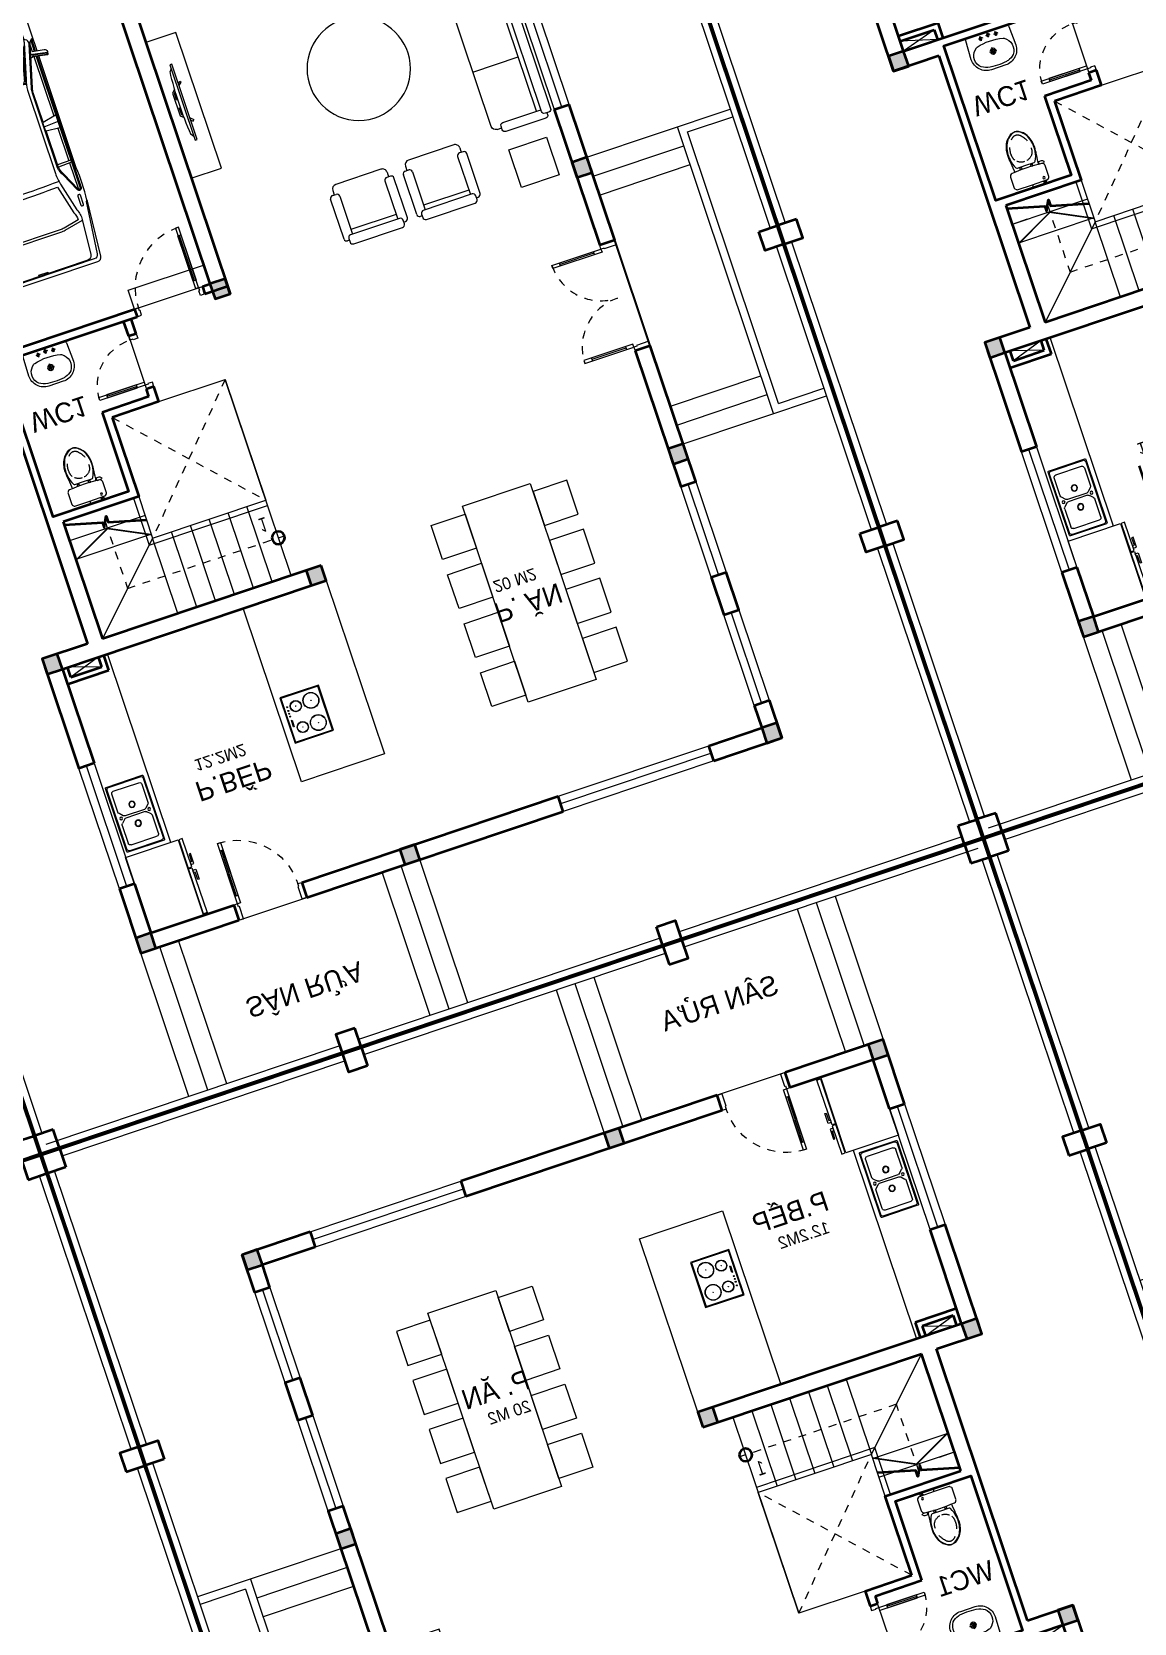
# Model space of a CAD drawing. Header units: metres. Extents: x 568336 to 569219, y 2065964 to 2066430.
# Drawn here: x 568522.04 to 568535.9, y 2066117.86 to 2066137.86 of the extents above; entities that cross this region are included whole.
import ezdxf

# ---------------------------------------------------------------- set-up
doc = ezdxf.new("R2010")
doc.units = ezdxf.units.M
for name, pattern in [('CENTER', [2, 1.25, -0.25, 0.25, -0.25]), ('DASHED', [0.75, 0.5, -0.25]), ('HIDDEN', [0.375, 0.25, -0.125]), ('HIDDEN2', [0.1875, 0.125, -0.0625]), ('xref-thap C (mb tang 32-2)$0$HIDDEN', [0.375, 0.25, -0.125]), ('Xref-VCMT-BT3 - tuong bao$0$HIDDEN', [0.375, 0.25, -0.125])]:
    doc.linetypes.add(name, pattern=pattern)
doc.layers.get('0').update_dxf_attribs({"linetype": 'CONTINUOUS'})
for name, color, linetype, lineweight in [('-CONCRETE', 1, 'CONTINUOUS', 35), ('-DOOR', 137, 'CONTINUOUS', 9), ('-FURNITURE', 46, 'CONTINUOUS', 9), ('-HIDE', 3, 'HIDDEN', 13), ('-KH', 143, 'CONTINUOUS', 13), ('-LINE1', 7, 'CONTINUOUS', 18), ('-RANH GIOI KHU DAT', 12, 'CENTER', 18), ('-TEXT', 7, 'CONTINUOUS', 15), ('-WALL', 4, 'CONTINUOUS', 35), ('Bighome_khuat', 251, 'DASHED', 5), ('TEXT25', 2, 'CONTINUOUS', 13)]:
    doc.layers.add(name, color=color, linetype=linetype, lineweight=lineweight)
doc.layers.add('LoLK', color=6, linetype='CONTINUOUS')
doc.layers.add('SOLO', color=7, linetype='CONTINUOUS')
doc.styles.add('1', font='arial.ttf')
doc.styles.add('T1', font='', dxfattribs={"height": 200})
doc.styles.get('T1').set_extended_font_data('VNgeometric Light')

# ---------------------------------------------------------------- blocks, each defined once
blk = doc.blocks.new('A$C6CE07C06')
for p, q in [((2811, 1945), (2844, 1766)), ((2816, 1953), (2822, 1954)), ((2828, 1949), (2860, 1769)), ((1355, 1774), (989, 1774)), ((1356, 1801), (1350, 1615)), ((1387, 1801), (1382, 1615)), ((1842, 1774), (1387, 1774)), ((1857, 1615), (1840, 1801)), ((1925, 1839), (1915, 1601)), ((1980, 1615), (2018, 1801)), ((2839, 1774), (2013, 1774)), ((2856, 1761), (2853, 1760)), ((2900, 1839), (3433, 1839)), ((3068, 1815), (2905, 1815)), ((3055, 1801), (2907, 1801)), ((2996, 1774), (2912, 1774)), ((3245, 1511), (3341, 1500)), ((3370, 1393), (3312, 1380)), ((3391, 1290), (3332, 1281)), ((3406, 1186), (3347, 1180)), ((3414, 1081), (3355, 1079)), ((3414, 884), (3355, 886)), ((3391, 675), (3332, 685)), ((3406, 779), (3347, 785)), ((3341, 465), (3245, 454)), ((3370, 572), (3312, 585)), ((1356, 164), (1350, 350)), ((1387, 164), (1382, 351)), ((1857, 351), (1840, 164)), ((1925, 127), (1915, 364)), ((1980, 351), (2018, 164)), ((1355, 191), (989, 191)), ((1842, 191), (1387, 191)), ((2839, 191), (2013, 191)), ((2811, 20), (2844, 199)), ((2816, 12), (2822, 11)), ((2828, 16), (2860, 196)), ((2901, 127), (3422, 127)), ((3068, 150), (2905, 150)), ((3055, 164), (2907, 164)), ((2996, 191), (2912, 191))]:
    blk.add_line(p, q)
for points in [[(2912, 1774), (2884, 1931, 0.322829), (2849, 1965), (2812, 1959, 0.422531), (2806, 1952), (2842, 1758), (2825, 1723)], [(4553, 340, -0.027873), (3110, 247, -0.059366), (3058, 256), (2582, 386, 0.079464), (2446, 413), (1281, 413, 0.06068), (1127, 394), (736, 296, -0.120949), (592, 270), (116, 311, -0.39497), (59, 371), (59, 1600, -0.404135), (117, 1660), (602, 1699, -0.112937), (736, 1673), (1127, 1571, 0.06068), (1281, 1553), (2446, 1553, 0.070217), (2582, 1578), (3058, 1711, -0.044809), (3109, 1718, -0.02806), (4553, 1625)], [(585, 1698), (531, 1430, 0.050349), (524, 1369), (524, 593, 0.051729), (531, 530), (585, 271)], [(817, 1835, -0.039974), (1255, 1839), (2827, 1839)], [(2832, 150), (1846, 150), (999, 150, -0.758852), (984, 205), (1232, 321, -0.14996), (1372, 364), (1915, 364), (2389, 364, -0.077307), (2455, 354), (3016, 199, 0.360394), (3088, 230, 0.242572), (3089, 1735, 0.360655), (3017, 1766), (2455, 1611, -0.077307), (2389, 1601), (1915, 1601), (1372, 1601, -0.137614), (1232, 1645), (984, 1761, -0.758852), (999, 1815), (1846, 1815), (2832, 1815)], [(2834, 1801), (999, 1801, 0.768317), (992, 1772), (1240, 1655, 0.14228), (1371, 1613), (1857, 1615), (1865, 1608), (1971, 1608), (1980, 1615), (2389, 1615, 0.077278), (2451, 1624), (3023, 1782, 0.231129), (3080, 1839)], [(4578, 1777, -0.06824), (4603, 1702, -0.051611), (4688, 983), (4688, 1178, 0.069896), (4626, 1707, 0.32103), (4523, 1797), (4292, 1820, 0.311578), (4273, 1810, 0.311578)], [(4609, 1370, 0.043765), (4549, 1724, 0.303464), (4496, 1773), (4373, 1795, 0.018633), (4273, 1810, 0.083909), (4370, 1778), (4493, 1756, -0.304556), (4533, 1720, -0.038587), (4593, 1374)], [(4517, 1385), (4476, 1703, 0.304567), (4446, 1739), (4333, 1770, -0.23887), (4324, 1778), (4320, 1790)], [(4512, 1628), (4500, 1706, 0.304567), (4453, 1762), (4438, 1766)], [(713, 346, -0.11132), (605, 325), (561, 536, -0.051729), (555, 593), (555, 1369, -0.050349), (560, 1424), (605, 1644, -0.111864), (714, 1623), (1102, 1522, 0.016174), (1102, 443), (713, 347)], [(1170, 1557, 0.017383), (1170, 408, -9.34877)], [(2526, 1563, -0.107872), (2527, 402, 0.970081)], [(2537, 1565, -0.107895), (2538, 400, -0.109161)], [(3212, 1273, -0.045041), (3259, 1070, 0.050749), (3081, 1543, -0.062222), (3208, 1285), (3219, 1281), (3256, 1209)], [(3104, 1495, -0.052375), (3205, 1275), (3214, 1272), (3259, 1184)], [(4578, 988, 0.025968), (4561, 1353, -0.502127), (4565, 1357), (4613, 1347)], [(3197, 762, -0.045041), (3153, 558, 0.050749), (3195, 1062, -0.062222), (3198, 775), (3207, 766), (3242, 679)], [(4689, 1226), (4695, 1226, -0.001921), (4700, 983)], [(3239, 660), (3198, 760), (3191, 767, 0.052375), (3195, 1009)], [(4578, 188, 0.06824), (4603, 263, 0.051611), (4688, 983), (4688, 788, -0.069896), (4626, 258, -0.32103), (4523, 168), (4292, 145, -0.311578), (4273, 155, -0.311578)], [(4613, 618), (4565, 608, -0.502127), (4561, 612, 0.02601), (4578, 977, 0.026384)], [(4689, 739), (4695, 739, 0.001921), (4700, 983)], [(4611, 595, -0.046101), (4549, 241, -0.303464), (4496, 192), (4373, 171, -0.018633), (4273, 155, -0.083909), (4370, 187), (4493, 209, 0.304556), (4533, 245, 0.038587), (4593, 591)], [(4517, 580), (4476, 262, -0.304567), (4446, 227), (4333, 195, 0.23887), (4324, 187), (4320, 175)], [(2834, 164), (999, 164, -0.768317), (992, 193), (1240, 310, -0.149181), (1371, 351), (1857, 351), (1865, 357), (1971, 357), (1980, 351), (2389, 351, -0.077278), (2451, 341), (3023, 184, -0.228236), (3080, 127)], [(2912, 191), (2884, 34, -0.322829), (2849, 0), (2812, 6, -0.422531), (2806, 14), (2842, 207), (2825, 242)], [(4512, 337), (4500, 259, -0.304567), (4453, 203), (4438, 199)], [(817, 130, 0.041495), (1267, 127), (2827, 127)]]:
    blk.add_lwpolyline(points, format="xyb")
for points in [[(2835, 1963), (2874, 1764), (2872, 1737)], [(2072, 1839), (2072, 1815), (2251, 1815), (2251, 1839)], [(2092, 1839), (2092, 1830), (2233, 1830), (2233, 1839)], [(2558, 1553), (2959, 1653), (3041, 1653)], [(3153, 1597), (4682, 1360)], [(3157, 1617), (4514, 1407)], [(49, 1051), (76, 1051), (76, 920), (49, 920)], [(3153, 368), (4682, 605)], [(3157, 348), (4514, 558)], [(2558, 412), (2959, 313), (3041, 313)], [(2835, 2), (2874, 201), (2872, 228)], [(2072, 127), (2072, 150), (2251, 150), (2251, 127)], [(2092, 127), (2092, 135), (2233, 135), (2233, 127)]]:
    blk.add_lwpolyline(points)
for points in [[(48, 285), (48, 1680, -0.373826), (99, 1739), (803, 1820), (820, 1839), (54, 1773, 0.383818), (0, 1713), (0, 252, 0.383818), (54, 192), (820, 126), (803, 145), (99, 226, -0.373826)], [(2557, 404), (3001, 284, 0.388671), (3036, 301, 0.143383), (3036, 1665, 0.390953), (3001, 1682), (2557, 1559, -0.106047)], [(4564, 983, 0.027521), (4546, 1368, -0.543027), (4554, 1373), (4603, 1360, -0.308444), (4617, 1345, -0.028524), (4637, 983, -0.028524), (4617, 620, -0.308444), (4603, 605), (4554, 592, -0.543027), (4546, 597, 0.027521)], [(4501, 981, 0.027754), (4500, 1005, 0.037978), (4497, 1021, 0.078467), (4490, 1036, 0.253942), (4486, 1038, 0.253942), (4481, 1036, 0.078467), (4475, 1021, 0.037978), (4472, 1005, 0.027754), (4470, 981, 0.027754), (4472, 958, 0.037978), (4475, 941, 0.078467), (4481, 927, 0.253942), (4486, 924, 0.253942), (4490, 927, 0.078467), (4497, 941, 0.037978), (4500, 958, 0.027754)], [(906, 228), (776, 228, 0.414214), (764, 215), (764, 203, 0.414214), (776, 190), (906, 190, 0.414214), (919, 203), (919, 215, 0.414214)]]:
    blk.add_lwpolyline(points, format="xyb", close=True)
blk.add_lwpolyline([(4637, 988), (4570, 988), (4570, 977), (4637, 977)], close=True)
blk.add_circle((4502, 982), 17.5)
for centre, radius, start, end in [((2818, 1947), 6.67, 102.2823, 190.4042), ((2821, 1948), 6.67, 10.3268, 82.609), ((2851, 1767), 6.67, 190.4042, 285.2365), ((2854, 1768), 6.67, 285.2365, 10.3268), ((3648, -4086), 5929, 83.9529, 92.0822), ((714, 984), 2372, 343.5716, 16.3779), ((714, 983), 2387, 343.6793, 16.2892), ((1629, 983), 1731, 359.9757, 17.6213), ((1607, 983), 1789, 359.9764, 16.8703), ((1629, 983), 1789, 359.9764, 16.7982), ((1059, 1015), 3532, 359.565, 5.5133), ((1059, 1015), 3560, 359.5684, 5.381), ((4612, 1343), 4.58, 6.5805, 75.1489), ((3280, 983), 40.8, 103.7631, 256.1858), ((3280, 983), 25.6, 111.5508, 248.398), ((1629, 982), 1731, 342.3787, 0.0243), ((1607, 982), 1789, 343.1297, 0.0236), ((1629, 982), 1789, 343.2018, 0.0236), ((1059, 950), 3532, 354.4867, 0.4446), ((1059, 950), 3560, 354.619, 0.4411), ((4612, 622), 4.58, 284.8511, 353.4195), ((2818, 19), 6.67, 169.5958, 257.7177), ((2821, 17), 6.67, 277.391, 349.6732), ((2851, 198), 6.67, 74.7635, 169.5958), ((2854, 197), 6.67, 349.6732, 74.7635), ((3653, 6050), 5928, 267.7698, 276.0029)]:
    blk.add_arc(centre, radius, start, end)
blk = doc.blocks.new('A$Cf08be9d0')
at = {"layer": '-FURNITURE'}
for p, q in [((0, 96), (0, 624)), ((36, 660), (84, 660)), ((60, 720), (60, 660)), ((2280, 780), (120, 780)), ((120, 624), (120, 120)), ((840, 780), (840, 180)), ((1560, 780), (1560, 180)), ((2280, 624), (2280, 120)), ((2364, 660), (2316, 660)), ((2340, 720), (2340, 660)), ((2400, 96), (2400, 624)), ((60, 60), (36, 60)), ((60, 84), (60, 36)), ((2304, 120), (96, 120)), ((96, 0), (2304, 0)), ((2280, 180), (120, 180)), ((2340, 36), (2340, 84)), ((2340, 60), (2364, 60))]:
    blk.add_line(p, q, dxfattribs=at)
for centre, radius, start, end in [((36, 624), 36, 90, 180), ((120, 720), 60, 90, 180), ((84, 624), 36, 0, 90), ((2280, 720), 60, 0, 90), ((2316, 624), 36, 90, 180), ((2364, 624), 36, 0, 90), ((36, 96), 36, 180, 270), ((96, 84), 36, 90, 180), ((96, 36), 36, 180, 270), ((2304, 84), 36, 0, 90), ((2304, 36), 36, 270, 0), ((2364, 96), 36, 270, 0)]:
    blk.add_arc(centre, radius, start, end, dxfattribs=at)
blk = doc.blocks.new('A$Ce56c61a3')
at = {"layer": '-FURNITURE'}
for p, q in [((60, 780), (60, 804)), ((96, 840), (624, 840)), ((660, 804), (660, 756)), ((0, 744), (0, 96)), ((84, 780), (36, 780)), ((120, 96), (120, 744)), ((624, 720), (120, 720)), ((180, 120), (180, 720)), ((720, 780), (660, 780)), ((780, 120), (780, 720)), ((36, 60), (84, 60)), ((60, 60), (60, 36)), ((96, 0), (624, 0)), ((624, 120), (120, 120)), ((660, 36), (660, 84)), ((720, 60), (660, 60))]:
    blk.add_line(p, q, dxfattribs=at)
for centre, radius, start, end in [((96, 804), 36, 90, 180), ((624, 804), 36, 0, 90), ((36, 744), 36, 90, 180), ((84, 744), 36, 0, 90), ((624, 756), 36, 270, 0), ((720, 720), 60, 0, 90), ((36, 96), 36, 180, 270), ((96, 36), 36, 180, 270), ((84, 96), 36, 270, 0), ((624, 84), 36, 0, 90), ((624, 36), 36, 270, 0), ((720, 120), 60, 270, 0)]:
    blk.add_arc(centre, radius, start, end, dxfattribs=at)
blk = doc.blocks.new('*U95')
at = {"color": 251}
blk.add_line((-70, 100), (-70, 500), dxfattribs=at)
for points in [[(-50, 0), (-50, 600), (-90, 600), (-90, 0)], [(-50, 100), (-90, 100), (-90, 500), (-50, 500)], [(-700, -100), (-640, -100), (-640, -40), (-650, -40), (-650, 0), (-700, 0)], [(0, -100), (-60, -100), (-60, -40), (-50, -40), (-50, 0), (0, 0)]]:
    blk.add_lwpolyline(points, close=True)
at = {"layer": 'Bighome_khuat', "linetype": 'Xref-VCMT-BT3 - tuong bao$0$HIDDEN'}
blk.add_arc((-50, 0), 600, 90, 180, dxfattribs=at)
blk = doc.blocks.new('A$C14986441')
at = {"ltscale": 3}
for p, q in [((-250, 420), (-250, -420)), ((240, 430), (-240, 430)), ((250, -420), (250, 420)), ((-200, 325), (-200, 87)), ((170, 355), (-170, 355)), ((200, 87), (200, 325)), ((-191, 66), (-149, 24)), ((-128, 15), (128, 15)), ((149, 24), (191, 66)), ((-200, -325), (-200, -87)), ((-191, -66), (-149, -24)), ((-128, -15), (128, -15)), ((149, -24), (191, -66)), ((200, -87), (200, -325)), ((170, -355), (-170, -355)), ((-240, -430), (240, -430))]:
    blk.add_line(p, q, dxfattribs=at)
blk.add_lwpolyline([(240, -390), (240, 390, 0.414214), (210, 420), (-210, 420, 0.414214), (-240, 390), (-240, -390, 0.414214), (-210, -420), (210, -420, 0.414214)], format="xyb", close=True, dxfattribs=at)
for centre, radius in [((-186, 0), 17.5), ((0, 125), 40), ((0, 125), 35), ((185, 0), 17.5), ((0, -125), 40), ((0, -125), 35)]:
    blk.add_circle(centre, radius, dxfattribs=at)
for centre, radius, start, end in [((-240, 420), 10, 90, 180), ((240, 420), 10, 0, 90), ((-170, 325), 30, 90, 180), ((170, 325), 30, 0, 90), ((-170, 87), 30, 180, 225), ((-128, 45), 30, 225, 270), ((128, 45), 30, 270, 315), ((170, 87), 30, 315, 0), ((-170, -87), 30, 135, 180), ((-128, -45), 30, 90, 135), ((128, -45), 30, 45, 90), ((170, -87), 30, 0, 45), ((-170, -325), 30, 180, 270), ((170, -325), 30, 270, 0), ((-240, -420), 10, 180, 270), ((240, -420), 10, 270, 0)]:
    blk.add_arc(centre, radius, start, end, dxfattribs=at)
blk = doc.blocks.new('A$C23F441E4')
at = {"ltscale": 3}
blk.add_lwpolyline([(-300, 0), (-300, -510), (300, -510), (300, 0), (-300, 0)], dxfattribs=at)
for points in [[(-290, -10), (-290, -500), (290, -500), (290, -10)], [(-100, -46), (-15, -46), (-15, -56), (-100, -56)]]:
    blk.add_lwpolyline(points, close=True, dxfattribs=at)
for centre, radius in [((-139, -156), 70), ((-139, -156), 67), ((-139, -156), 2), ((37, -48), 6.6), ((74, -48), 6.6), ((139, -156), 70), ((139, -156), 67), ((112, -48), 6.6), ((139, -156), 2), ((160, -48), 6.6), ((-147, -359), 100), ((-147, -359), 97), ((-147, -359), 2), ((147, -359), 100), ((147, -359), 97), ((147, -359), 2)]:
    blk.add_circle(centre, radius, dxfattribs=at)
blk = doc.blocks.new('A$C55AD6C8F')
at = {"ltscale": 3}
for p, q in [((-750, 624), (-750, 1000)), ((-750, 1000), (-704, 1000)), ((-704, 1000), (-704, 624)), ((0, 1000), (-695, 1000)), ((-695, 1000), (-695, 0)), ((0, 0), (0, 1000)), ((-704, 624), (-750, 624)), ((-750, 613), (-750, 18)), ((-704, 613), (-750, 613)), ((-704, 18), (-704, 613)), ((-750, 18), (-704, 18)), ((-695, 0), (0, 0))]:
    blk.add_line(p, q, dxfattribs=at)
at = {"ltscale": 3, "elevation": 0}
for points in [[(-750, 688), (-750, 657), (-790, 657), (-790, 788), (-771, 788), (-771, 688)], [(-750, 549), (-750, 580), (-790, 580), (-790, 449), (-771, 449), (-771, 549)]]:
    blk.add_lwpolyline(points, close=True, dxfattribs=at)
blk = doc.blocks.new('*U96')
at = {"color": 251}
blk.add_line((-70, 100), (-70, 700), dxfattribs=at)
for points in [[(-50, 0), (-50, 800), (-90, 800), (-90, 0)], [(-50, 100), (-90, 100), (-90, 700), (-50, 700)], [(-900, -100), (-840, -100), (-840, -40), (-850, -40), (-850, 0), (-900, 0)], [(0, -100), (-60, -100), (-60, -40), (-50, -40), (-50, 0), (0, 0)]]:
    blk.add_lwpolyline(points, close=True)
at = {"layer": 'Bighome_khuat', "linetype": 'Xref-VCMT-BT3 - tuong bao$0$HIDDEN'}
blk.add_arc((-50, 0), 800, 90, 180, dxfattribs=at)
blk = doc.blocks.new('XR.MB.LM123$0$tvi 1')
blk.add_lwpolyline([(29, 0), (29, -1000), (0, -1000), (0, 0)], close=True)
for points in [[(29, -50), (52, -81)], [(-24, -236), (-39, -252)], [(0, -285), (-39, -252)], [(0, -256), (-24, -236)], [(70, -315), (111, -350), (111, -650), (70, -685)], [(89, -446), (89, -360), (71, -345)], [(89, -554), (89, -640), (71, -655)], [(89, -446), (73, -446)], [(89, -554), (73, -554)], [(0, -715), (-39, -748)], [(-24, -764), (-39, -748)], [(0, -744), (-24, -764)], [(29, -950), (52, -919)]]:
    blk.add_lwpolyline(points)
blk.add_arc((-4025, -500), 4099, 354.1311, 5.8689)
blk = doc.blocks.new('A$C5C575821')
at = {"layer": '-CONCRETE'}
h = blk.add_hatch(color=256, dxfattribs=at)
h.dxf.hatch_style = 1
h.paths.add_polyline_path([(0, 200), (0, 0), (200, 0), (200, 200)])
blk.add_lwpolyline([(0, 0), (200, 0), (200, 200), (0, 200)], close=True, dxfattribs=at)
blk = doc.blocks.new('LUOI M1')
at = {"layer": '-WALL'}
for p in [(-200, 13100), (4600, 13100), (8100, 13100), (-200, 9400), (4600, 9400), (8100, 9400), (-200, 5600), (4600, 5600), (8100, 5600), (-200, -200), (4600, -200), (8100, -200)]:
    blk.add_blockref('A$C5C575821', p, dxfattribs=at)
blk = doc.blocks.new('A$C8aa8c7e6')
at = {"layer": '-FURNITURE'}
for points in [[(542, 1350), (92, 1350), (92, 1800), (542, 1800), (542, 1350)], [(1192, 1350), (742, 1350), (742, 1800), (1192, 1800), (1192, 1350)], [(1842, 1350), (1392, 1350), (1392, 1800), (1842, 1800), (1842, 1350)], [(2492, 1350), (2042, 1350), (2042, 1800), (2492, 1800), (2492, 1350)], [(2600, 1350), (0, 1350), (0, 450), (2600, 450), (2600, 1350)], [(542, 450), (92, 450), (92, 0), (542, 0), (542, 450)], [(1192, 450), (742, 450), (742, 0), (1192, 0), (1192, 450)], [(1842, 450), (1392, 450), (1392, 0), (1842, 0), (1842, 450)], [(2492, 450), (2042, 450), (2042, 0), (2492, 0), (2492, 450)]]:
    blk.add_lwpolyline(points, dxfattribs=at)
blk = doc.blocks.new('A$Ca51cd422')
for p, q in [((167, 414), (224, 414)), ((195, 383), (195, 443)), ((267, 429), (324, 429)), ((295, 398), (295, 458)), ((367, 414), (424, 414)), ((395, 383), (395, 443)), ((249, 215), (342, 215)), ((295, 165), (295, 264))]:
    blk.add_line(p, q)
for points in [[(0, 200, 0.414214), (200, 0), (390, 0, 0.414214), (590, 200), (581, 446, 0.409799), (551, 475), (39, 475, 0.403607), (9, 446)], [(177, 40, 0.090773), (424, 43, 0.149887), (521, 96, 0.430722), (482, 321, 0.080637), (470, 327, 0.127732), (125, 329, 0.074208), (114, 325, 0.443092), (69, 96, 0.13364), (154, 46, 0.033617)]]:
    blk.add_lwpolyline(points, format="xyb", close=True)
for centre, radius in [((195, 414), 17.5), ((295, 429), 17.5), ((395, 414), 17.5), ((295, 215), 37.5), ((295, 215), 22.5), ((295, 215), 22.5)]:
    blk.add_circle(centre, radius)
blk = doc.blocks.new('A$C18091ED7')
for p, q in [((0, -42), (0, 0)), ((146, -27), (179, -27)), ((146, -27), (146, -30)), ((146, -30), (166, -30)), ((153, -37), (146, -30)), ((152, 0), (152, -27)), ((152, 0), (179, 0)), ((153, -37), (166, -37)), ((153, -40), (153, -37)), ((153, -40), (178, -40)), ((153, -40), (178, -40)), ((153, -40), (153, -42)), ((185, -30), (166, -30)), ((178, -37), (166, -37)), ((185, -30), (178, -37)), ((178, -37), (178, -40)), ((178, -40), (178, -42)), ((179, 0), (179, -27)), ((179, -27), (185, -27)), ((185, -27), (185, -30)), ((-83, -267), (-83, -300)), ((-83, -278), (-83, -288)), ((-61, -290), (-83, -290)), ((-63, -265), (-81, -265)), ((-61, -267), (-61, -300)), ((61, -267), (61, -300)), ((61, -290), (83, -290)), ((63, -265), (81, -265)), ((83, -267), (83, -300)), ((83, -278), (83, -288)), ((165, -262), (165, -290)), ((168, -260), (228, -260)), ((168, -292), (207, -292)), ((231, -274), (231, -262))]:
    blk.add_line(p, q)
for points in [[(230, -219, -0.137407), (225, -235), (222, -241, -0.236081), (198, -255, -0.051961), (-198, -255, -0.236081), (-222, -241), (-225, -235, -0.137407), (-230, -219), (-230, -72, -0.198912), (-226, -63), (-209, -46, -0.198912), (-200, -42), (0, -42), (200, -42, -0.198912), (209, -46), (226, -63, -0.198912), (230, -72)], [(144, -619, -0.212405), (26, -734, -0.027685), (-1, -739, -0.022279), (-26, -734, -0.212405), (-144, -619, -0.142796), (-167, -428, -0.093005), (-128, -309, -0.256439), (-111, -300), (0, -300), (111, -300, -0.256439), (128, -309, -0.093005), (167, -428, -0.142796)]]:
    blk.add_lwpolyline(points, format="xyb", close=True)
at = {"linetype": 'xref-thap C (mb tang 32-2)$0$HIDDEN', "ltscale": 100}
blk.add_lwpolyline([(61, -669, -0.199031), (0, -699, -0.199031), (-61, -669, -0.218924), (-132, -478, -0.153791), (-112, -404, -0.236701), (0, -348, -0.236701), (112, -404, -0.153791), (132, -478, -0.218924)], format="xyb", close=True, dxfattribs=at)
blk.add_circle((166, -78), 13.9)
for centre, radius, start, end in [((-81, -267), 1.98, 90, 180), ((-63, -267), 1.98, 0, 90), ((63, -267), 1.98, 90, 180), ((81, -267), 1.98, 0, 90), ((168, -262), 2.47, 90, 180), ((168, -290), 2.47, 180, 270), ((207, -277), 15.5, 270, 306.4659), ((168, -225), 80.1, 306.4659, 320.3123), ((228, -274), 2.47, 320.3123, 0)]:
    blk.add_arc(centre, radius, start, end)
for points in [[(-156, -259), (-157, -267), (-164, -328), (-169, -385), (-184, -528), (-136, -679), (-50, -735), (-20, -741), (0, -744)], [(156, -259), (157, -267), (164, -328), (169, -385), (184, -528), (136, -679), (50, -735), (20, -741), (0, -744)]]:
    blk.add_open_spline(points, degree=3, knots=[130.613938, 130.613938, 130.613938, 130.613938, 152.852109, 311.129351, 417.703951, 561.383393, 697.692632, 710.812262, 710.812262, 710.812262, 710.812262])
blk = doc.blocks.new('*U220')
at = {"color": 251}
blk.add_line((-70, 100), (-70, 700), dxfattribs=at)
for points in [[(-50, 0), (-50, 800), (-90, 800), (-90, 0)], [(-50, 100), (-90, 100), (-90, 700), (-50, 700)], [(-900, -200), (-840, -200), (-840, -40), (-850, -40), (-850, 0), (-900, 0)], [(0, -200), (-60, -200), (-60, -40), (-50, -40), (-50, 0), (0, 0)]]:
    blk.add_lwpolyline(points, close=True)
at = {"layer": 'Bighome_khuat', "linetype": 'Xref-VCMT-BT3 - tuong bao$0$HIDDEN'}
blk.add_arc((-50, 0), 800, 90, 180, dxfattribs=at)
blk = doc.blocks.new('*U221')
for p, q in [((-1310, 550), (-1350, 550)), ((-1330, 100), (-1330, 550)), ((-90, 550), (-50, 550)), ((-70, 100), (-70, 550)), ((-1310, 100), (-1350, 100)), ((-90, 100), (-50, 100))]:
    blk.add_line(p, q)
for points in [[(-1350, 0), (-1310, 0), (-1310, 650), (-1350, 650)], [(-50, 0), (-90, 0), (-90, 650), (-50, 650)], [(-1400, -200), (-1340, -200), (-1340, -40), (-1350, -40), (-1350, 0), (-1400, 0)], [(0, -200), (-60, -200), (-60, -40), (-50, -40), (-50, 0), (0, 0)]]:
    blk.add_lwpolyline(points, close=True)
at = {"linetype": 'HIDDEN', "ltscale": 0.1}
for centre, start, end in [((-1350, 0), 0, 90), ((-50, 0), 90, 180)]:
    blk.add_arc(centre, 650, start, end, dxfattribs=at)
blk = doc.blocks.new('BT1-T1')
at = {"layer": '-DOOR'}
for points in [[(196987, 46101), (197887, 46101)], [(203287, 46001), (201287, 46001)], [(204087, 45601), (204087, 44401)], [(195787, 45251), (195787, 43651)], [(204087, 43901), (204087, 42701)], [(198008, 38701), (198008, 39401)], [(198187, 38401), (199087, 38401)], [(198187, 38401), (198187, 38151), (199187, 38151)], [(204087, 37701), (204087, 36501)]]:
    blk.add_lwpolyline(points, dxfattribs=at)
for points in [[(201287, 46101), (201287, 45901), (203287, 45901), (203287, 46101)], [(203987, 44401), (204187, 44401), (204187, 45601), (203987, 45601)], [(195887, 45251), (195687, 45251), (195687, 43651), (195887, 43651)], [(203987, 42701), (204187, 42701), (204187, 43901), (203987, 43901)], [(204187, 36501), (203987, 36501), (203987, 37701), (204187, 37701)]]:
    blk.add_lwpolyline(points, close=True, dxfattribs=at)
at = {"layer": '-FURNITURE'}
for p, q in [((196487, 44901), (196487, 42401)), ((199387, 44701), (198287, 44701)), ((198287, 44701), (198287, 42401)), ((199387, 42401), (199387, 44701))]:
    blk.add_line(p, q, dxfattribs=at)
for points in [[(196367, 42531), (195957, 42401)], [(196367, 42401), (195957, 42531)], [(196337, 38271), (195887, 38401)], [(196337, 38401), (195887, 38271)]]:
    blk.add_lwpolyline(points, dxfattribs=at)
for points in [[(203784, 37999), (203784, 38499), (203284, 38499), (203284, 37999)], [(199787, 35268), (199387, 35268), (199387, 37068), (199787, 37068)]]:
    blk.add_lwpolyline(points, close=True, dxfattribs=at)
blk.add_circle((201821, 36432), 650, dxfattribs=at)
at = {"layer": '-HIDE', "ltscale": 10}
for points in [[(198987, 39601), (197487, 41201)], [(197487, 39601), (198987, 41201)]]:
    blk.add_lwpolyline(points, dxfattribs=at)
at = {"layer": '-KH', "linetype": 'HIDDEN2', "ltscale": 5}
blk.add_lwpolyline([(196987, 40813), (196987, 41701), (199068, 41701)], dxfattribs=at)
at = {"layer": '-LINE1', "ltscale": 10}
for p, q in [((197687, 48001), (193787, 48001)), ((193787, 44226), (193787, 47851)), ((201937, 48001), (197937, 48001)), ((205937, 48001), (202187, 48001)), ((206087, 44226), (206087, 47851)), ((193787, 40226), (193787, 43976)), ((206087, 40226), (206087, 43976)), ((193787, 36226), (193787, 39976)), ((206087, 36226), (206087, 39976))]:
    blk.add_line(p, q, dxfattribs=at)
at = {"layer": '-LINE1'}
for p, q in [((197487, 42201), (197487, 41201)), ((197737, 42201), (197737, 41201)), ((197987, 42201), (197987, 41201)), ((198237, 42201), (198237, 41201)), ((198487, 42201), (198487, 41201)), ((198737, 42201), (198737, 41201)), ((198987, 42201), (198987, 39601)), ((204187, 42201), (206087, 42201)), ((205387, 42201), (205387, 38401)), ((205487, 42101), (206087, 42101)), ((205487, 42101), (205487, 38501)), ((204187, 41951), (205387, 41951)), ((204187, 41701), (205387, 41701)), ((197417, 40651), (197417, 41271)), ((197417, 41271), (198987, 41271)), ((197487, 40651), (197487, 41201)), ((197487, 41201), (198987, 41201)), ((204187, 38901), (205387, 38901)), ((204187, 38651), (205387, 38651)), ((205487, 38501), (206087, 38501)), ((204187, 38401), (206087, 38401))]:
    blk.add_line(p, q, dxfattribs=at)
for points in [[(195687, 48001), (195687, 46101)], [(195937, 48001), (195937, 46101)], [(196187, 48001), (196187, 46101)], [(198887, 48001), (198887, 46101)], [(199137, 48001), (199137, 46101)], [(199387, 48001), (199387, 46101)], [(197487, 41201), (196487, 42201)], [(197487, 41151), (196487, 41151)], [(198108, 39601), (198987, 39601), (198987, 41201)], [(197487, 40901), (196487, 40901)], [(196686, 40901), (196487, 40901)]]:
    blk.add_lwpolyline(points, dxfattribs=at)
at = {"layer": '-LINE1', "const_width": 20}
blk.add_lwpolyline([(196487, 41157), (196987, 40907), (197487, 41157)], dxfattribs=at)
at = {"layer": '-RANH GIOI KHU DAT', "linetype": 'HIDDEN', "ltscale": 10, "const_width": 50}
blk.add_lwpolyline([(193687, 28101), (206187, 28101), (206187, 48101), (193687, 48101)], close=True, dxfattribs=at)
at = {"layer": '-WALL'}
for p, q in [((195687, 46101), (196987, 46101)), ((195687, 45251), (195687, 46101)), ((196987, 45901), (196987, 46101)), ((197887, 46101), (201287, 46101)), ((197887, 45901), (197887, 46101)), ((203287, 46101), (204187, 46101)), ((204187, 45601), (204187, 46101)), ((195887, 45901), (196987, 45901)), ((195887, 45251), (195887, 45901)), ((197887, 45901), (201287, 45901)), ((203287, 45901), (203987, 45901)), ((203987, 45601), (203987, 45901)), ((203987, 45601), (204187, 45601)), ((203987, 43901), (203987, 44401)), ((195687, 42201), (195687, 43651)), ((195887, 42401), (195887, 43651)), ((195887, 42601), (196437, 42601)), ((195957, 42531), (196367, 42531)), ((195957, 42531), (195957, 42401)), ((196367, 42531), (196367, 42401)), ((196437, 42601), (196437, 42401)), ((195887, 42401), (199187, 42401)), ((199187, 42201), (199187, 42401)), ((196287, 42201), (195687, 42201)), ((196287, 38601), (196287, 42201)), ((196487, 40651), (196487, 42201)), ((199187, 42201), (196487, 42201)), ((198008, 39501), (197387, 39501)), ((198108, 39601), (197487, 39601)), ((198008, 39501), (198008, 39401)), ((198108, 39601), (198108, 39401)), ((198108, 39401), (198008, 39401)), ((198108, 38701), (198008, 38701)), ((198008, 38701), (198008, 38501)), ((198108, 38701), (198108, 38501)), ((196287, 38601), (195687, 38601)), ((195687, 38601), (195687, 37301)), ((198187, 38401), (198187, 38501)), ((199087, 38401), (199087, 38501)), ((199087, 38501), (199387, 38501)), ((199387, 32001), (199387, 38601)), ((195887, 38401), (198187, 38401)), ((195887, 38271), (196337, 38271)), ((196337, 38271), (196337, 38401)), ((196407, 38201), (196407, 38401)), ((199087, 38401), (199187, 38401)), ((199187, 32201), (199187, 38401)), ((195887, 38201), (196407, 38201))]:
    blk.add_line(p, q, dxfattribs=at)
for points in [[(193937, 47851), (193687, 47851), (193687, 48101), (193937, 48101)], [(197937, 47851), (197687, 47851), (197687, 48101), (197937, 48101)], [(201937, 47851), (202187, 47851), (202187, 48101), (201937, 48101)], [(205937, 47851), (206187, 47851), (206187, 48101), (205937, 48101)], [(193937, 43976), (193687, 43976), (193687, 44226), (193937, 44226)], [(205937, 43976), (206187, 43976), (206187, 44226), (205937, 44226)], [(193937, 39976), (193687, 39976), (193687, 40226), (193937, 40226)], [(205937, 39976), (206187, 39976), (206187, 40226), (205937, 40226)]]:
    blk.add_lwpolyline(points, close=True, dxfattribs=at)
for points in [[(196987, 45901), (196987, 46101)], [(197887, 45901), (197887, 46101)], [(201287, 46101), (201287, 45901)], [(203287, 46101), (203287, 45901)], [(195887, 45251), (195687, 45251)], [(203987, 44401), (204187, 44401), (204187, 43901)], [(203987, 43901), (204187, 43901)], [(195887, 43651), (195687, 43651)], [(203987, 40901), (203987, 42701), (204187, 42701), (204187, 40901)], [(196487, 40690), (196951, 40815), (196951, 40881), (197019, 40753), (197019, 40833), (197487, 40959)], [(204187, 40901), (203987, 40901)], [(197487, 39601), (197487, 40651), (196487, 40651)], [(197387, 39501), (197387, 40551), (196387, 40551), (196387, 38501), (198187, 38501)], [(203987, 37701), (203987, 39501)], [(204187, 39501), (203987, 39501)], [(204187, 39501), (204187, 37701)], [(195887, 38401), (195887, 37301)], [(203987, 37701), (204187, 37701)]]:
    blk.add_lwpolyline(points, dxfattribs=at)
blk.add_circle((198987, 41701), 80.5, dxfattribs=at)
at = {"layer": 'SOLO'}
blk.add_lwpolyline([(204187, 40901), (204187, 39501)], dxfattribs=at)
at = {"layer": '-CONCRETE', "xscale": -1}
blk.add_blockref('LUOI M1', (203987, 32801), dxfattribs=at)
at = {"layer": '-DOOR'}
for name, p, rotation in [('*U220', (196987, 45901), 180), ('*U95', (198008, 39401), 90.00000000000001)]:
    blk.add_blockref(name, p, dxfattribs=dict(at, rotation=rotation))
at = {"layer": '-DOOR', "xscale": -1}
for name, p, rotation in [('*U221', (203987, 39501), 90), ('*U96', (199087, 38401), 180)]:
    blk.add_blockref(name, p, dxfattribs=dict(at, rotation=rotation))
at = {"layer": '-FURNITURE'}
for name, p, rotation in [('A$C55AD6C8F', (195887, 45901), 180), ('A$C14986441', (196175, 44417), 180), ('A$C8aa8c7e6', (200857, 44660), 270), ('A$Ca51cd422', (197249, 38976), 180), ('A$Cf08be9d0', (203948, 35369), 90.00000000000001)]:
    blk.add_blockref(name, p, dxfattribs=dict(at, rotation=rotation))
at = {"layer": '-FURNITURE', "xscale": -1, "rotation": 90}
for name, p in [('A$C23F441E4', (198365, 43916)), ('A$Ce56c61a3', (201804, 38499)), ('A$Ce56c61a3', (202768, 38499))]:
    blk.add_blockref(name, p, dxfattribs=at)
at = {"layer": '-FURNITURE'}
blk.add_blockref('A$C18091ED7', (196887, 40551), dxfattribs=at)
at = {"layer": '-FURNITURE', "xscale": -0.9499999999970896, "yscale": 0.9499999999970896, "zscale": 0.9499999999970896, "rotation": 90}
blk.add_blockref('A$C6CE07C06', (198179, 37686), dxfattribs=at)
at = {"layer": '-FURNITURE', "extrusion": (0, 0, -1), "xscale": -1, "rotation": 180.0036897224084}
blk.add_blockref('XR.MB.LM123$0$tvi 1', (-199613, 35629), dxfattribs=at)
at = {"layer": '-TEXT', "color": 2}
for s, p in [('SÂN RỬA', (196725, 47067)), ('P.BẾP', (196993, 44287)), ('P. ĂN', (201269, 43354)), ('WC1', (196495, 39226))]:
    blk.add_text(s, height=250, dxfattribs=at).set_placement(p)
at = {"layer": '-TEXT', "style": '1', "width": 0.75}
blk.add_text('1', height=180, dxfattribs=at).set_placement((198806, 41396))
at = {"layer": 'TEXT25', "style": 'T1'}
for s, p in [('12.2M2', (197081, 44013)), ('20 M2', (201356, 43080))]:
    blk.add_text(s, height=150, rotation=360, dxfattribs=at).set_placement(p)
blk = doc.blocks.new('BT2-T1.2')
at = {"layer": '-RANH GIOI KHU DAT', "linetype": 'HIDDEN', "ltscale": 10, "const_width": 0.05}
blk.add_lwpolyline([(568522.147, 2066123.747), (568505.331, 2066118.104), (568501.229, 2066132.557), (568504.604, 2066138.956), (568515.784, 2066142.708), (568522.147, 2066123.747)], dxfattribs=at)
at = {"layer": '-WALL'}
blk.add_lwpolyline([(568521.831, 2066123.905), (568522.068, 2066123.984), (568522.147, 2066123.747), (568521.91, 2066123.668)], close=True, dxfattribs=at)
blk = doc.blocks.new('LUOI M2')
at = {"layer": '-WALL'}
for p in [(-200, 13100), (4500, 13100), (9800, 13100), (-200, 9400), (4500, 9400), (9800, 9400), (-200, 5600), (4500, 5600), (9800, 5600), (-200, -200), (4500, -200), (9800, -200)]:
    blk.add_blockref('A$C5C575821', p, dxfattribs=at)
blk = doc.blocks.new('BT2-T1.3')
at = {"layer": '-LINE1', "ltscale": 10}
for p, q in [((568523.286, 2066120.042), (568522.133, 2066123.479)), ((568524.558, 2066116.25), (568523.366, 2066119.805))]:
    blk.add_line(p, q, dxfattribs=at)
at = {"layer": '-RANH GIOI KHU DAT', "linetype": 'HIDDEN', "ltscale": 10, "const_width": 0.05}
blk.add_lwpolyline([(568522.148, 2066123.748), (568505.331, 2066118.104), (568509.434, 2066103.653), (568515.539, 2066100.434), (568528.511, 2066104.787), (568522.148, 2066123.748)], dxfattribs=at)
at = {"layer": '-WALL'}
for points in [[(568521.991, 2066123.431), (568522.228, 2066123.511), (568522.148, 2066123.748), (568521.911, 2066123.668)], [(568523.223, 2066119.757), (568523.46, 2066119.837), (568523.381, 2066120.074), (568523.144, 2066119.994)]]:
    blk.add_lwpolyline(points, close=True, dxfattribs=at)
at = {"layer": '-CONCRETE', "xscale": -0.0009999999999999998, "yscale": 0.0009999999999999998, "zscale": 0.0009999999999999998, "rotation": 18.5496635360211}
blk.add_blockref('LUOI M2', (568524.93, 2066108.542), dxfattribs=at)

msp = doc.modelspace()

# ---------------------------------------------------------------- block references
at = {"layer": '-KH', "xscale": -0.001, "yscale": 0.001, "zscale": 0.001}
for p, rotation in [((568335.071, 2066111.703), 198.551499804033), ((568323.221, 2066107.726), 198.551499804033), ((568744.775, 2066147.723), 18.55149982815881), ((568732.925, 2066143.746), 18.55149982815881)]:
    msp.add_blockref('BT1-T1', p, dxfattribs=dict(at, rotation=rotation))
at = {"layer": 'LoLK'}
for name in ['BT2-T1.2', 'BT2-T1.3']:
    msp.add_blockref(name, (0, 0), dxfattribs=at)

doc.saveas('drawing.dxf')
